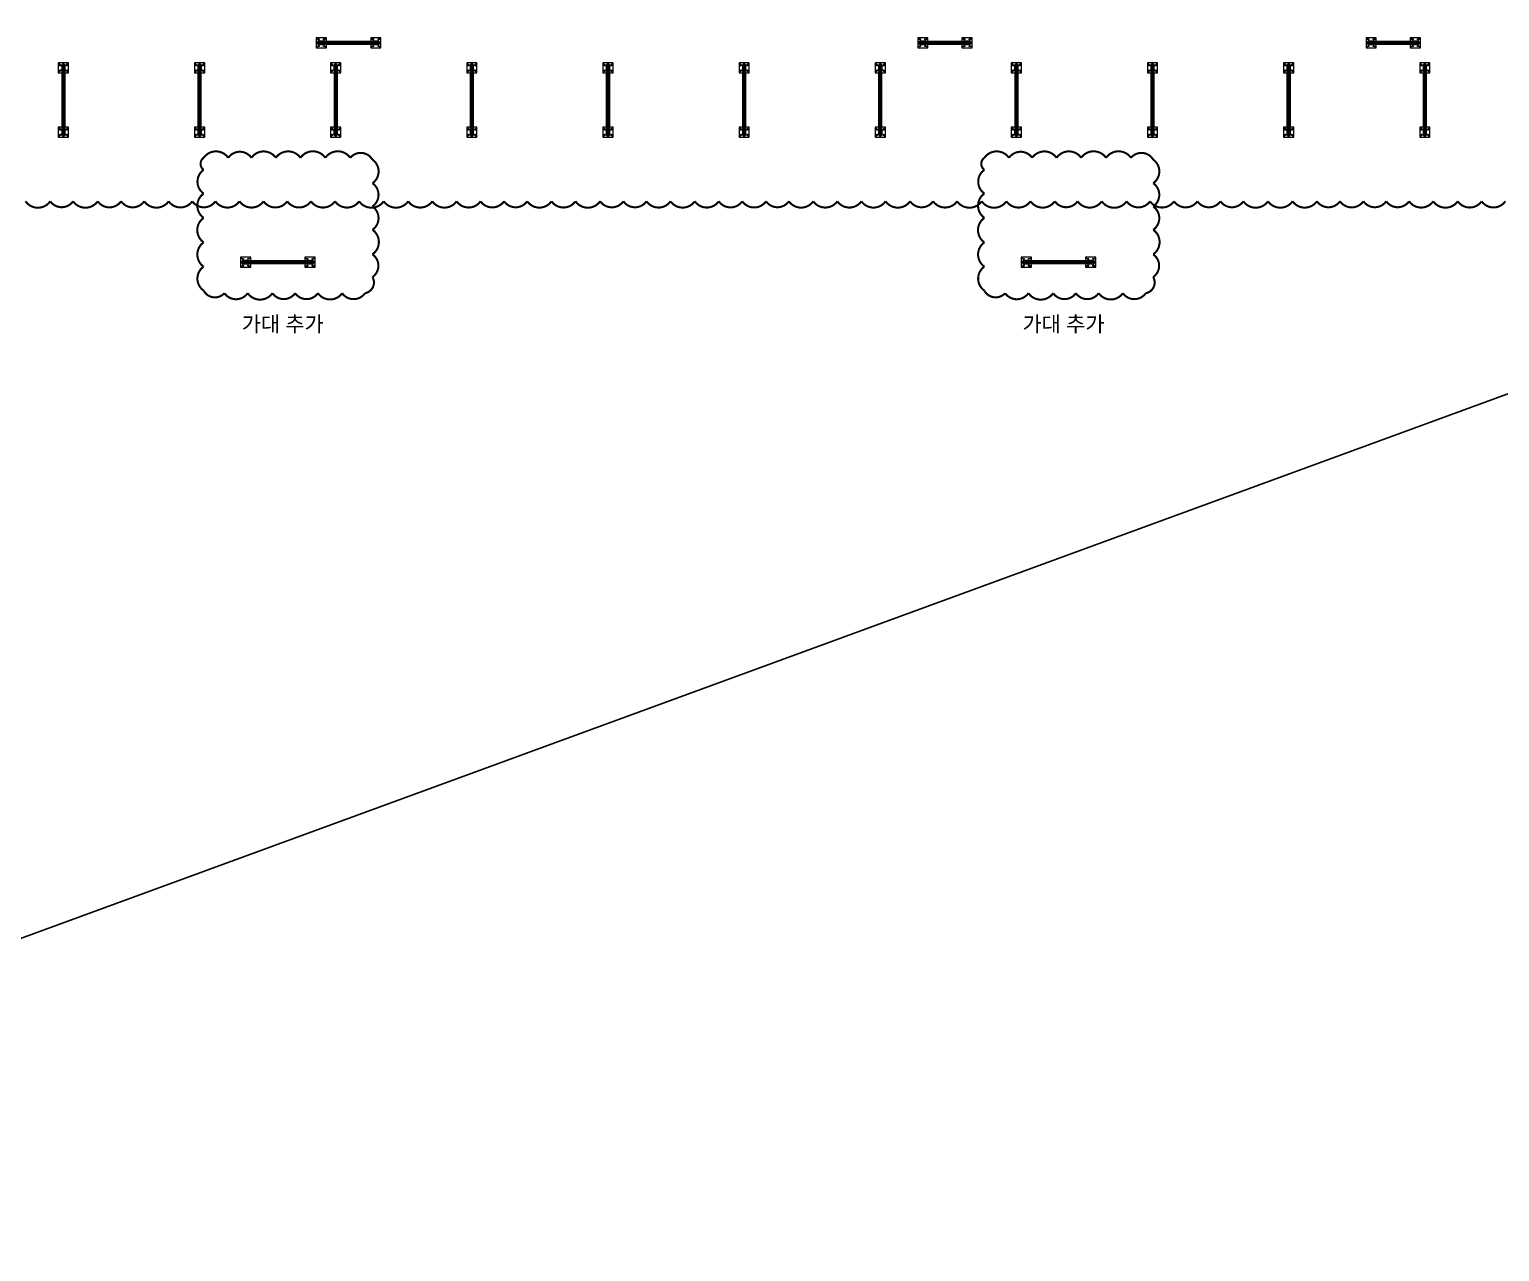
# Model space of a CAD drawing. Header units: millimetres. Extents: x 61566 to 504600, y -69328 to 118800.
# Drawn here: x 387400 to 408999, y 28133 to 46097 of the extents above; entities that cross this region are included whole.
import ezdxf
from ezdxf.enums import TextEntityAlignment as Align

# ---------------------------------------------------------------- set-up
doc = ezdxf.new("R2010")
doc.units = ezdxf.units.MM
doc.header["$LTSCALE"] = 200
doc.linetypes.add('CENTER2', pattern=[1.125, 0.75, -0.125, 0.125, -0.125])
doc.linetypes.add('phl_thick', pattern=[0])
doc.layers.get('DEFPOINTS').update_dxf_attribs({"color": 137})
doc.layers.add('@@P3_P4 환상망 SUPPORT', color=4, linetype='Continuous')
doc.styles.add('SUNJIN', font='malgun.ttf')

# ---------------------------------------------------------------- blocks, each defined once
blk = doc.blocks.new('A$Cd080613a')
at = {"layer": '@@P3_P4 환상망 SUPPORT', "color": 2, "linetype": 'phl_thick'}
for p, q in [((-20, 4.434), (-18.540497, 4.434)), ((-20, 1.034), (-20, 4.434)), ((-20, 1.034), (-18.540497, 1.034)), ((-18.540497, 4.434), (-11.18034, 4.434)), ((-18.540497, 1.034), (-18.540497, 4.434)), ((-18.540497, 1.034), (-11.18034, 1.034)), ((-13.5, 0), (-13.5, 1.034)), ((-13.5, 0), (-8, 0)), ((-11.18034, 4.434), (-10.999621, 4.526016)), ((-11.18034, 1.034), (-11.18034, 4.434)), ((-11.18034, 1.034), (-8.008727, 1.034)), ((-10.999621, 4.526016), (-10.817799, 4.607405)), ((-10.817799, 4.607405), (-10.635521, 4.678167)), ((-10.635521, 4.678167), (-10.453605, 4.738253)), ((-10.5, -10.466), (-10.5, 0)), ((-10.453605, 4.738253), (-10.273729, 4.787376)), ((-10.309559, 6.434007), (10.309559, 6.434007)), ((-10.273729, 4.787376), (-10.096742, 4.825514)), ((-10.096742, 4.825514), (-9.923378, 4.852767)), ((-9.923378, 4.852767), (-9.754732, 4.869109)), ((-9.754732, 4.869109), (-9.592018, 4.874416)), ((-9.43597, 4.869011), (-9.592018, 4.874416)), ((-9.45, 12.285517), (-8.5, 12.834)), ((-9.45, 12.285517), (-9.425949, 12.285517)), ((-9.45, 6.434), (-9.45, 12.285517)), ((-9.286802, 4.852541), (-9.43597, 4.869011)), ((-9.425949, 12.285517), (-9.225178, 12.382765)), ((-9.425949, 6.434), (-9.425949, 12.285517)), ((-9.14507, 4.825103), (-9.286802, 4.852541)), ((-9.225178, 12.382765), (-9.028632, 12.46982)), ((-9.011345, 4.786714), (-9.14507, 4.825103)), ((-9.028632, 12.46982), (-8.835734, 12.547031)), ((-8.886751, 4.737605), (-9.011345, 4.786714)), ((-8.771402, 4.677806), (-8.886751, 4.737605)), ((-8.835734, 12.547031), (-8.645934, 12.614685)), ((-8.66519, 4.60729), (-8.771402, 4.677806)), ((-8.568009, 4.52603), (-8.66519, 4.60729)), ((-8.645934, 12.614685), (-8.458704, 12.673015)), ((-8.479752, 4.434), (-8.568009, 4.52603)), ((-8.5, 12.834), (8.5, 12.834)), ((-8.383024, 4.342905), (-8.479752, 4.434)), ((-8.479752, 4.434), (8.479752, 4.434)), ((-8.458704, 12.673015), (-8.273532, 12.722205)), ((-8.298335, 4.244727), (-8.383024, 4.342905)), ((-8.225616, 4.140826), (-8.298335, 4.244727)), ((-8.273532, 12.722205), (-8.089918, 12.762387)), ((-8.164452, 4.032743), (-8.225616, 4.140826)), ((-8.114311, 3.921798), (-8.164452, 4.032743)), ((-8.073442, 3.805669), (-8.114311, 3.921798)), ((-8.089918, 12.762387), (-7.907369, 12.793645)), ((-8.041426, 3.683749), (-8.073442, 3.805669)), ((-8.018427, 3.556566), (-8.041426, 3.683749)), ((-8.004602, 3.42465), (-8.018427, 3.556566)), ((-8.006255, 0.977988), (-8.008727, 1.034)), ((-8.004136, 0.924002), (-8.006255, 0.977988)), ((-8.000031, 3.288557), (-8.004602, 3.42465)), ((-8.002394, 0.872075), (-8.004136, 0.924002)), ((-8.001102, 0.822352), (-8.002394, 0.872075)), ((-8.000288, 0.774408), (-8.001102, 0.822352)), ((-8, 0.727727), (-8.000288, 0.774408)), ((-8, -0.157176), (-8, 3.288561)), ((-7.997347, 2.169936), (-8, 2.238707)), ((-7.989459, 2.102767), (-7.997347, 2.169936)), ((-7.976272, 2.037446), (-7.989459, 2.102767)), ((-7.957771, 1.974207), (-7.976272, 2.037446)), ((-7.934047, 1.913249), (-7.957771, 1.974207)), ((-7.905217, 1.854768), (-7.934047, 1.913249)), ((-7.907369, 12.793645), (-7.725397, 12.816016)), ((-7.871396, 1.798956), (-7.905217, 1.854768)), ((-7.832213, 1.745381), (-7.871396, 1.798956)), ((-7.78686, 1.693336), (-7.832213, 1.745381)), ((-7.735268, 1.643293), (-7.78686, 1.693336)), ((-7.677382, 1.595741), (-7.735268, 1.643293)), ((-7.725397, 12.816016), (-7.543511, 12.829488)), ((-7.613221, 1.551128), (-7.677382, 1.595741)), ((-7.54299, 1.509804), (-7.613221, 1.551128)), ((-7.543511, 12.829488), (-7.361216, 12.834)), ((-7.466933, 1.472099), (-7.54299, 1.509804)), ((-7.385253, 1.438355), (-7.466933, 1.472099)), ((-7.298238, 1.408783), (-7.385253, 1.438355)), ((-7.17892, 12.829488), (-7.361216, 12.834)), ((-7.206336, 1.383563), (-7.298238, 1.408783)), ((-7.110023, 1.362871), (-7.206336, 1.383563)), ((-6.997035, 12.816016), (-7.17892, 12.829488)), ((-7.009788, 1.34687), (-7.110023, 1.362871)), ((-6.90625, 1.335597), (-7.009788, 1.34687)), ((-6.815063, 12.793645), (-6.997035, 12.816016)), ((-6.800099, 1.329011), (-6.90625, 1.335597)), ((-6.632514, 12.762387), (-6.815063, 12.793645)), ((-6.691977, 1.327135), (-6.800099, 1.329011)), ((-6.691977, 1.327135), (-6.581325, 1.329907)), ((-6.4489, 12.722205), (-6.632514, 12.762387)), ((-6.581325, 1.329907), (-6.467915, 1.337363)), ((-6.467915, 1.337363), (-6.352408, 1.349526)), ((-6.263728, 12.673015), (-6.4489, 12.722205)), ((-6.352408, 1.349526), (-6.235472, 1.366419)), ((-6.076497, 12.614685), (-6.263728, 12.673015)), ((-6.235472, 1.366419), (-6.117777, 1.387979)), ((-6.117777, 1.387979), (-6, 1.414014)), ((-5.886698, 12.547031), (-6.076497, 12.614685)), ((-6, 1.414014), (-5.30323, 1.57262)), ((-6, -1.216), (-6, 1.414014)), ((-5.6938, 12.46982), (-5.886698, 12.547031)), ((-5.497254, 12.382765), (-5.6938, 12.46982)), ((-5.296482, 12.285517), (-5.497254, 12.382765)), ((-5.30323, 1.57262), (-4.617331, 1.711087)), ((-5.296482, 12.285517), (-4.129467, 12.285517)), ((-5.296482, 6.434), (-5.296482, 12.285517)), ((-4.617331, 1.711087), (-3.940787, 1.829986)), ((-4.129467, 12.285517), (-3.727924, 12.382765)), ((-4.129467, 6.434), (-4.129467, 12.285517)), ((-3.940787, 1.829986), (-3.272149, 1.929801)), ((-3.727924, 12.382765), (-3.334832, 12.46982)), ((-3.334832, 12.46982), (-2.949037, 12.547031)), ((-3.272149, 1.929801), (-2.610019, 2.010935)), ((-2.949037, 12.547031), (-2.569437, 12.614685)), ((-2.610019, 2.010935), (-1.953047, 2.07371)), ((-2.569437, 12.614685), (-2.194977, 12.673015)), ((-2.194977, 12.673015), (-1.824632, 12.722205)), ((-1.953047, 2.07371), (-1.299912, 2.118373)), ((-1.824632, 12.722205), (-1.457404, 12.762387)), ((-1.457404, 12.762387), (-1.092307, 12.793645)), ((-1.299912, 2.118373), (-0.649322, 2.145102)), ((-1.092307, 12.793645), (-0.728363, 12.816016)), ((-0.728363, 12.816016), (-0.364591, 12.829488)), ((-0.649322, 2.145102), (0, 2.154)), ((-0.364591, 12.829488), (0, 12.834)), ((0.364591, 12.829488), (0, 12.834)), ((0.649322, 2.145102), (0, 2.154)), ((0.728363, 12.816016), (0.364591, 12.829488)), ((1.299912, 2.118373), (0.649322, 2.145102)), ((1.092307, 12.793645), (0.728363, 12.816016)), ((1.457404, 12.762387), (1.092307, 12.793645)), ((1.953047, 2.07371), (1.299912, 2.118373)), ((1.824632, 12.722205), (1.457404, 12.762387)), ((2.194977, 12.673015), (1.824632, 12.722205)), ((2.610019, 2.010935), (1.953047, 2.07371)), ((2.569437, 12.614685), (2.194977, 12.673015)), ((2.949037, 12.547031), (2.569437, 12.614685)), ((3.272149, 1.929801), (2.610019, 2.010935)), ((3.334832, 12.46982), (2.949037, 12.547031)), ((3.940787, 1.829986), (3.272149, 1.929801)), ((3.727924, 12.382765), (3.334832, 12.46982)), ((4.129467, 12.285517), (3.727924, 12.382765)), ((4.617331, 1.711087), (3.940787, 1.829986)), ((4.129467, 12.285517), (5.296482, 12.285517)), ((4.129467, 6.434), (4.129467, 12.285517)), ((5.30323, 1.57262), (4.617331, 1.711087)), ((5.296482, 12.285517), (5.517089, 12.391922)), ((5.296482, 6.434), (5.296482, 12.285517)), ((6, 1.414014), (5.30323, 1.57262)), ((5.517089, 12.391922), (5.732653, 12.48604)), ((5.732653, 12.48604), (5.943938, 12.568319)), ((5.943938, 12.568319), (6.151669, 12.639125)), ((6.117777, 1.387979), (6, 1.414014)), ((6, -1.216), (6, 1.414014)), ((6.235472, 1.366419), (6.117777, 1.387979)), ((6.151669, 12.639125), (6.356539, 12.698744)), ((6.352408, 1.349526), (6.235472, 1.366419)), ((6.467915, 1.337363), (6.352408, 1.349526)), ((6.356539, 12.698744), (6.559224, 12.747389)), ((6.581325, 1.329907), (6.467915, 1.337363)), ((6.559224, 12.747389), (6.760381, 12.785202)), ((6.691977, 1.327135), (6.581325, 1.329907)), ((6.691977, 1.327135), (6.800099, 1.329011)), ((6.760381, 12.785202), (6.960663, 12.812253)), ((6.800099, 1.329011), (6.90625, 1.335597)), ((6.90625, 1.335597), (7.009788, 1.34687)), ((6.960663, 12.812253), (7.160721, 12.828542)), ((7.009788, 1.34687), (7.110023, 1.362871)), ((7.110023, 1.362871), (7.206336, 1.383563)), ((7.160721, 12.828542), (7.361216, 12.834)), ((7.206336, 1.383563), (7.298238, 1.408783)), ((7.298238, 1.408783), (7.385253, 1.438355)), ((7.583949, 12.827266), (7.361216, 12.834)), ((7.385253, 1.438355), (7.466933, 1.472099)), ((7.466933, 1.472099), (7.54299, 1.509804)), ((7.54299, 1.509804), (7.613221, 1.551128)), ((7.806234, 12.80717), (7.583949, 12.827266)), ((7.613221, 1.551128), (7.677382, 1.595741)), ((7.677382, 1.595741), (7.735268, 1.643293)), ((7.735268, 1.643293), (7.78686, 1.693336)), ((7.78686, 1.693336), (7.832213, 1.745381)), ((8.028974, 12.773795), (7.806234, 12.80717)), ((7.832213, 1.745381), (7.871395, 1.798957)), ((7.871395, 1.798957), (7.905217, 1.854768)), ((7.905217, 1.854768), (7.934047, 1.913249)), ((7.934047, 1.913249), (7.957771, 1.974207)), ((7.957771, 1.974207), (7.976272, 2.037446)), ((7.976272, 2.037446), (7.989459, 2.102767)), ((7.989459, 2.102767), (7.997347, 2.169936)), ((7.997347, 2.169936), (8, 2.238707)), ((8, 3.288561), (8.004602, 3.42465)), ((8, -0.157176), (8, 3.288561)), ((8, 0.727727), (8.000288, 0.774408)), ((8, 0), (13.5, 0)), ((8.000288, 0.774408), (8.001102, 0.822352)), ((8.001102, 0.822352), (8.002394, 0.872075)), ((8.002394, 0.872075), (8.004128, 0.923982)), ((8.004128, 0.923982), (8.006255, 0.977988)), ((8.004602, 3.42465), (8.018427, 3.556566)), ((8.006255, 0.977988), (8.008727, 1.034)), ((8.008727, 1.034), (20, 1.034)), ((8.018427, 3.556566), (8.041426, 3.683749)), ((8.253062, 12.727113), (8.028974, 12.773795)), ((8.041426, 3.683749), (8.073442, 3.805669)), ((8.073442, 3.805669), (8.114311, 3.921798)), ((8.114311, 3.921798), (8.164452, 4.032743)), ((8.164452, 4.032743), (8.225616, 4.140826)), ((8.225616, 4.140826), (8.298335, 4.244727)), ((8.479397, 12.666988), (8.253062, 12.727113)), ((8.298335, 4.244727), (8.383024, 4.342905)), ((8.383024, 4.342905), (8.4798, 4.433966)), ((8.70889, 12.593179), (8.479397, 12.666988)), ((8.479752, 4.434), (8.567993, 4.526015)), ((9.45, 12.285517), (8.5, 12.834)), ((8.567993, 4.526015), (8.665364, 4.607404)), ((8.665364, 4.607404), (8.772082, 4.678167)), ((8.942483, 12.505333), (8.70889, 12.593179)), ((8.772082, 4.678167), (8.888251, 4.738253)), ((8.888251, 4.738253), (9.013275, 4.787375)), ((9.181157, 12.402978), (8.942483, 12.505333)), ((9.013275, 4.787375), (9.146859, 4.825513)), ((9.146859, 4.825513), (9.288848, 4.852767)), ((9.425949, 12.285517), (9.181157, 12.402978)), ((9.288848, 4.852767), (9.438622, 4.869109)), ((9.425949, 12.285517), (9.45, 12.285517)), ((9.425949, 6.434), (9.425949, 12.285517)), ((9.438622, 4.869109), (9.595039, 4.874416)), ((9.45, 6.434), (9.45, 12.285517)), ((9.757758, 4.869011), (9.595039, 4.874416)), ((9.925931, 4.852541), (9.757758, 4.869011)), ((10.099052, 4.825103), (9.925931, 4.852541)), ((10.276366, 4.786714), (10.099052, 4.825103)), ((10.45592, 4.737606), (10.276366, 4.786714)), ((10.63676, 4.677807), (10.45592, 4.737606)), ((10.5, -10.466), (10.5, 0)), ((10.81822, 4.607291), (10.63676, 4.677807)), ((10.999636, 4.526031), (10.81822, 4.607291)), ((11.18034, 4.434), (10.999636, 4.526031)), ((11.18034, 4.434), (18.540497, 4.434)), ((11.18034, 1.034), (11.18034, 4.434)), ((13.5, 0), (13.5, 1.034)), ((18.540497, 4.434), (20, 4.434)), ((18.540497, 1.034), (18.540497, 4.434)), ((20, 1.034), (20, 4.434)), ((-17.5, -10.466), (-6.800735, -10.466)), ((-17.5, -18.466001), (-17.5, -10.466)), ((-17.5, -18.466001), (17.5, -18.466001)), ((-6.800735, -16.249999), (-6.800735, -10.466)), ((-6.800735, -16.249999), (6.800735, -16.249999)), ((-6, -1.216), (6, -1.216)), ((-5, -20.63), (-5, -18.466001)), ((-4.064, -21.565999), (-5, -20.63)), ((-5, -20.63), (5, -20.63)), ((-4.064, -21.565999), (4.064, -21.565999)), ((4.064, -21.565999), (5, -20.63)), ((5, -20.63), (5, -18.466001)), ((6.800735, -10.466), (17.5, -10.466)), ((6.800735, -16.249999), (6.800735, -10.466)), ((14.5, -18.466001), (14.5, -10.466)), ((17.5, -18.466001), (17.5, -10.466))]:
    blk.add_line(p, q, dxfattribs=at)
for centre, start, end in [((-10.309559, -0.066037), 90.0000006357, 136.1868593859), ((10.309559, -0.066037), 43.8131406141, 89.9999993643)]:
    blk.add_arc(centre, 6.500044, start, end, dxfattribs=at)
for centre, start_param, end_param in [((-6, -0.157176), 3.1415926536, 4.7123889763), ((6, -0.157176), 4.7123889844, 6.2831853072)]:
    blk.add_ellipse(centre, major_axis=(2, 0), ratio=0.529412, start_param=start_param, end_param=end_param, dxfattribs=at)
blk = doc.blocks.new('A$Cbd301f87')
at = {"layer": '@@P3_P4 환상망 SUPPORT', "color": 5, "linetype": 'Continuous', "lineweight": 0, "extrusion": (2.22045e-16, 1, -2.22045e-16)}
for p, q in [((-75, 129), (75, 129)), ((-75, -21), (-75, 129)), ((-56.5, 97.5), (-56.5, 90.5)), ((-56.5, 17.5), (-56.5, 10.5)), ((-43.5, 90.5), (-43.5, 97.5)), ((-43.5, 10.5), (-43.5, 17.5)), ((-25, 55), (-25, 92)), ((-21, 55), (-25, 55)), ((-25, 16), (-25, 53)), ((-25, 53), (-21, 53)), ((-21, 92), (-21, 55)), ((-21, 53), (-21, 16)), ((-17, 100), (17, 100)), ((17, 96), (-17, 96)), ((-17, 12), (17, 12)), ((17, 8), (-17, 8)), ((21, 55), (21, 92)), ((25, 55), (21, 55)), ((21, 16), (21, 53)), ((21, 53), (25, 53)), ((25, 92), (25, 55)), ((25, 53), (25, 16)), ((43.5, 97.5), (43.5, 90.5)), ((43.5, 17.5), (43.5, 10.5)), ((56.5, 90.5), (56.5, 97.5)), ((56.5, 10.5), (56.5, 17.5)), ((75, 129), (75, -21)), ((75, -21), (-75, -21))]:
    blk.add_line(p, q, dxfattribs=at)
at = {"layer": '@@P3_P4 환상망 SUPPORT', "color": 10, "linetype": 'CENTER2', "lineweight": 0, "extrusion": (2.22045e-16, 1, -2.22045e-16)}
for p, q in [((-75, 129), (75, -21)), ((75, 129), (-75, -21))]:
    blk.add_line(p, q, dxfattribs=at)
at = {"layer": '@@P3_P4 환상망 SUPPORT', "color": 5, "linetype": 'Continuous', "lineweight": 0, "extrusion": (-4.93038e-32, -2.22045e-16, -1)}
blk.add_circle((15, 18), 4, dxfattribs=at)
at = {"layer": '@@P3_P4 환상망 SUPPORT', "color": 5, "linetype": 'Continuous', "lineweight": 0}
blk.add_circle((15, 90), 4, dxfattribs=at)
for centre, radius, start, end in [((-50, 97.5), 6.5, 0, 180), ((-50, 90.5), 6.5, 180, 0), ((-50, 17.5), 6.5, 0, 180), ((-50, 10.5), 6.5, 180, 0), ((-17, 92), 4, 90, 180), ((-17, 16), 4, 180, 270), ((17, 92), 4, 0, 90), ((17, 16), 4, 270, 0), ((50, 97.5), 6.5, 0, 180), ((50, 90.5), 6.5, 180, 0), ((50, 17.5), 6.5, 0, 180), ((50, 10.5), 6.5, 180, 0)]:
    blk.add_arc(centre, radius, start, end, dxfattribs=at)
at = {"layer": '@@P3_P4 환상망 SUPPORT', "color": 5, "linetype": 'Continuous', "lineweight": 0, "extrusion": (-4.93038e-32, -2.22045e-16, -1)}
for centre, start, end in [((17, 92), 0, 90), ((17, 16), 270, 0), ((-17, 92), 90, 180), ((-17, 16), 180, 270)]:
    blk.add_arc(centre, 8, start, end, dxfattribs=at)
at = {"layer": '@@P3_P4 환상망 SUPPORT', "color": 2, "linetype": 'Continuous', "xscale": -1}
blk.add_blockref('A$Cd080613a', (0, 100), dxfattribs=at)
at = {"layer": '@@P3_P4 환상망 SUPPORT', "color": 2, "linetype": 'Continuous', "rotation": 180}
blk.add_blockref('A$Cd080613a', (0, 8), dxfattribs=at)
blk = doc.blocks.new('A$C5ad7675c')
at = {"layer": '@@P3_P4 환상망 SUPPORT', "linetype": 'phl_thick'}
for p, q in [((-20.5, 31.329156), (-20.5, 36.1)), ((-20.5, 4.099998), (-20.5, 29.670844)), ((-18, 4.099998), (-18, 36.1)), ((-16.4, 2.5), (16.4, 2.5)), ((-15.6, 41), (-15.1, 41)), ((-15.6, 38.5), (-15.1, 38.5)), ((-13.5, 33.5), (-13.5, 36.9)), ((-13.5, 33.5), (-11, 33.5)), ((-11, 33.5), (-11, 36.9)), ((11, 33.5), (11, 36.9)), ((11, 33.5), (13.5, 33.5)), ((13.5, 33.5), (13.5, 36.9)), ((15.1, 41), (15.6, 41)), ((15.1, 38.5), (15.6, 38.5)), ((18, 4.099998), (18, 36.1)), ((20.5, 31.329156), (20.5, 36.1)), ((20.5, 4.099998), (20.5, 29.670844)), ((-20.5, -29.670845), (-20.5, -4.099998)), ((-20.5, -36.099998), (-20.5, -31.329155)), ((-18, -36.099998), (-18, -4.099998)), ((-16.4, -2.5), (16.4, -2.5)), ((-15.6, -38.5), (-15.1, -38.5)), ((-15.6, -41), (-15.1, -41)), ((-13.5, -33.5), (-11, -33.5)), ((-13.5, -36.900002), (-13.5, -33.5)), ((-11, -36.900002), (-11, -33.5)), ((11, -33.5), (13.5, -33.5)), ((11, -36.900002), (11, -33.5)), ((13.5, -36.900002), (13.5, -33.5)), ((15.1, -38.5), (15.6, -38.5)), ((15.1, -41), (15.6, -41)), ((18, -36.099998), (18, -4.099998)), ((20.5, -29.670845), (20.5, -4.099998)), ((20.5, -36.099998), (20.5, -31.329155))]:
    blk.add_line(p, q, dxfattribs=at)
for centre, radius, start, end in [((-19.25, 31.329156), 1.250001, 180, 213.5573073642), ((-15.6, 36.1), 4.9, 89.9999999125, 180), ((-19.25, 29.670844), 1.25, 146.4426896568, 180), ((-16.4, 4.1), 4.1, 180, 270.0000051939), ((-16.4, -4.1), 4.1, 89.9999948061, 180), ((-20.5, 30.5), 0.25, 326.4426865497, 33.5573134503), ((-15.6, 36.1), 2.4, 90.0000095032, 180), ((-16.4, 4.1), 1.6, 180, 270.0000136712), ((-15.1, 36.9), 4.1, 0, 89.9999998633), ((-15.1, 36.9), 1.6, 0, 90.0000136712), ((15.1, 36.9), 4.1, 90.0000001372, 180), ((15.1, 36.9), 1.6, 89.9999863288, 180), ((15.6, 36.1), 4.9, 0, 90.0000000871), ((15.6, 36.1), 2.4, 0, 89.9999904968), ((16.4, 4.1), 1.6, 269.9999863288, 0), ((16.4, 4.1), 4.1, 269.9999948061, 0), ((16.4, -4.1), 4.1, 0, 90.0000051939), ((20.5, 30.5), 0.25, 146.4426865497, 213.5573134503), ((19.25, 31.329156), 1.25, 326.4426896568, 0), ((19.25, 29.670844), 1.250001, 0, 33.5573073642), ((-19.25, -29.670844), 1.250001, 180.0000580064, 213.5573802197), ((-19.25, -31.329156), 1.25, 146.4426168014, 180), ((-15.6, -36.1), 4.9, 180, 269.9999956273), ((-20.5, -30.5), 0.25, 326.443050827, 33.556949173), ((-16.4, -4.1), 1.6, 89.9999863288, 180), ((-15.6, -36.1), 2.4, 180, 269.9999904968), ((-15.1, -36.9), 1.6, 269.9999863288, 0), ((-15.1, -36.9), 4.1, 269.9999948061, 0), ((15.1, -36.9), 4.1, 180, 270.0000051939), ((15.1, -36.9), 1.6, 180, 270.0000136712), ((15.6, -36.1), 2.4, 270.0000095032, 0), ((15.6, -36.1), 4.9, 270.0000043727, 0), ((16.4, -4.1), 1.6, 0, 90.0000136712), ((20.5, -30.5), 0.25, 146.443050827, 213.556949173), ((19.25, -29.670844), 1.25, 326.4426168014, 0), ((19.25, -31.329156), 1.250001, 0.0000580064, 33.5573802197)]:
    blk.add_arc(centre, radius, start, end, dxfattribs=at)
blk = doc.blocks.new('*U3917')
at = {"layer": '@@P3_P4 환상망 SUPPORT', "linetype": 'phl_thick'}
for p, q in [((-20, 0), (-20, 862)), ((-16, 0), (-16, 862)), ((-15, 0), (-15, 862)), ((-11, 0), (-11, 862)), ((-7, 817), (-7, 833)), ((-7, 767), (-7, 783)), ((-7, 717), (-7, 733)), ((-7, 667), (-7, 683)), ((7, 817), (7, 833)), ((7, 767), (7, 783)), ((7, 717), (7, 733)), ((7, 667), (7, 683)), ((11, 0), (11, 862)), ((15, 0), (15, 862)), ((16, 0), (16, 862)), ((20, 0), (20, 862)), ((-7, 617), (-7, 633)), ((-7, 567), (-7, 583)), ((-7, 517), (-7, 533)), ((-7, 467), (-7, 483)), ((-7, 417), (-7, 433)), ((7, 617), (7, 633)), ((7, 567), (7, 583)), ((7, 517), (7, 533)), ((7, 467), (7, 483)), ((7, 417), (7, 433)), ((-7, 367), (-7, 383)), ((-7, 317), (-7, 333)), ((-7, 267), (-7, 283)), ((-7, 217), (-7, 233)), ((7, 367), (7, 383)), ((7, 317), (7, 333)), ((7, 267), (7, 283)), ((7, 217), (7, 233)), ((-7, 167), (-7, 183)), ((-7, 117), (-7, 133)), ((-7, 67), (-7, 83)), ((-7, 17), (-7, 33)), ((7, 167), (7, 183)), ((7, 117), (7, 133)), ((7, 67), (7, 83)), ((7, 17), (7, 33))]:
    blk.add_line(p, q, dxfattribs=at)
at = {"layer": '@@P3_P4 환상망 SUPPORT', "linetype": 'Continuous'}
for p, q in [((-20, 862), (20, 862)), ((-20, 0), (20, 0))]:
    blk.add_line(p, q, dxfattribs=at)
at = {"layer": '@@P3_P4 환상망 SUPPORT', "linetype": 'phl_thick'}
for centre, start, end in [((0, 833), 0.0003, 180.0003), ((0, 817), 180.0003, 0.0003), ((0, 783), 0.0003, 180.0003), ((0, 767), 180.0003, 0.0003), ((0, 733), 0.0003, 180.0003), ((0, 717), 180.0003, 0.0003), ((0, 683), 0.0003, 180.0003), ((0, 667), 180.0003, 0.0003), ((0, 633), 0.0003, 180.0003), ((0, 617), 180.0003, 0.0003), ((0, 583), 0.0003, 180.0003), ((0, 567), 180.0003, 0.0003), ((0, 533), 0.0003, 180.0003), ((0, 517), 180.0003, 0.0003), ((0, 483), 0.0003, 180.0003), ((0, 467), 180.0003, 0.0003), ((0, 433), 0.0003, 180.0003), ((0, 417), 180.0003, 0.0003), ((0, 383), 0.0003, 180.0003), ((0, 367), 180.0003, 0.0003), ((0, 333), 0.0003, 180.0003), ((0, 317), 180.0003, 0.0003), ((0, 283), 0.0003, 180.0003), ((0, 267), 180.0003, 0.0003), ((0, 233), 0.0003, 180.0003), ((0, 217), 180.0003, 0.0003), ((0, 183), 0.0003, 180.0003), ((0, 167), 180.0003, 0.0003), ((0, 133), 0.0003, 180.0003), ((0, 117), 180.0003, 0.0003), ((0, 83), 0.0003, 180.0003), ((0, 67), 180.0003, 0.0003), ((0, 33), 0.0003, 180.0003), ((0, 17), 180.0003, 0.0003)]:
    blk.add_arc(centre, 7, start, end, dxfattribs=at)
blk = doc.blocks.new('*U3920')
at = {"layer": '@@P3_P4 환상망 SUPPORT', "linetype": 'phl_thick'}
for p, q in [((-20.5, 0), (-20.5, 716)), ((-15.6, 0), (-15.6, 716)), ((-15.1, 0), (-15.1, 716)), ((-11, 0), (-11, 716)), ((-7, 667), (-7, 683)), ((7, 667), (7, 683)), ((11, 0), (11, 716)), ((15.1, 0), (15.1, 716)), ((15.6, 0), (15.6, 716)), ((20.5, 0), (20.5, 716)), ((-7, 617), (-7, 633)), ((-7, 567), (-7, 583)), ((-7, 517), (-7, 533)), ((-7, 467), (-7, 483)), ((-7, 417), (-7, 433)), ((7, 617), (7, 633)), ((7, 567), (7, 583)), ((7, 517), (7, 533)), ((7, 467), (7, 483)), ((7, 417), (7, 433)), ((-7, 367), (-7, 383)), ((-7, 317), (-7, 333)), ((-7, 267), (-7, 283)), ((-7, 217), (-7, 233)), ((7, 367), (7, 383)), ((7, 317), (7, 333)), ((7, 267), (7, 283)), ((7, 217), (7, 233)), ((-7, 167), (-7, 183)), ((-7, 117), (-7, 133)), ((-7, 67), (-7, 83)), ((-7, 17), (-7, 33)), ((7, 167), (7, 183)), ((7, 117), (7, 133)), ((7, 67), (7, 83)), ((7, 17), (7, 33))]:
    blk.add_line(p, q, dxfattribs=at)
at = {"layer": '@@P3_P4 환상망 SUPPORT', "linetype": 'Continuous'}
for p, q in [((-20.5, 716), (20.5, 716)), ((-20.5, 0), (20.5, 0))]:
    blk.add_line(p, q, dxfattribs=at)
at = {"layer": '@@P3_P4 환상망 SUPPORT', "linetype": 'phl_thick'}
for centre, start, end in [((0, 683.000037), 0.0003062585, 180.0003062585), ((0, 666.999963), 180.0003062585, 0.0003062585), ((0, 633.000037), 0.0003062585, 180.0003062585), ((0, 616.999963), 180.0003062585, 0.0003062585), ((0, 583.000037), 0.0003062585, 180.0003062585), ((0, 566.999963), 180.0003062585, 0.0003062585), ((0, 533.000037), 0.0003062585, 180.0003062585), ((0, 516.999963), 180.0003062585, 0.0003062585), ((0, 483.000037), 0.0003062585, 180.0003062585), ((0, 466.999963), 180.0003062585, 0.0003062585), ((0, 433.000037), 0.0003062585, 180.0003062585), ((0, 416.999963), 180.0003062585, 0.0003062585), ((0, 383.000037), 0.0003062585, 180.0003062585), ((0, 366.999963), 180.0003062585, 0.0003062585), ((0, 333.000037), 0.0003062585, 180.0003062585), ((0, 316.999963), 180.0003062585, 0.0003062585), ((0, 283.000037), 0.0003062585, 180.0003062585), ((0, 266.999963), 180.0003062585, 0.0003062585), ((0, 233.000037), 0.0003062585, 180.0003062585), ((0, 216.999963), 180.0003062585, 0.0003062585), ((0, 183.000037), 0.0003062585, 180.0003062585), ((0, 166.999963), 180.0003062585, 0.0003062585), ((0, 133.000037), 0.0003062585, 180.0003062585), ((0, 116.999963), 180.0003062585, 0.0003062585), ((0, 83.000037), 0.0003062585, 180.0003062585), ((0, 66.999963), 180.0003062585, 0.0003062585), ((0, 33.000037), 0.0003062585, 180.0003062585), ((0, 16.999963), 180.0003062585, 0.0003062585)]:
    blk.add_arc(centre, 7, start, end, dxfattribs=at)
blk = doc.blocks.new('*U3936')
at = {"layer": '@@P3_P4 환상망 SUPPORT', "linetype": 'phl_thick'}
for p, q in [((-20.5, 0), (-20.5, 566)), ((-15.6, 0), (-15.6, 566)), ((-15.1, 0), (-15.1, 566)), ((-11, 0), (-11, 566)), ((-7, 517), (-7, 533)), ((-7, 467), (-7, 483)), ((-7, 417), (-7, 433)), ((7, 517), (7, 533)), ((7, 467), (7, 483)), ((7, 417), (7, 433)), ((11, 0), (11, 566)), ((15.1, 0), (15.1, 566)), ((15.6, 0), (15.6, 566)), ((20.5, 0), (20.5, 566)), ((-7, 367), (-7, 383)), ((-7, 317), (-7, 333)), ((-7, 267), (-7, 283)), ((-7, 217), (-7, 233)), ((7, 367), (7, 383)), ((7, 317), (7, 333)), ((7, 267), (7, 283)), ((7, 217), (7, 233)), ((-7, 167), (-7, 183)), ((-7, 117), (-7, 133)), ((-7, 67), (-7, 83)), ((-7, 17), (-7, 33)), ((7, 167), (7, 183)), ((7, 117), (7, 133)), ((7, 67), (7, 83)), ((7, 17), (7, 33))]:
    blk.add_line(p, q, dxfattribs=at)
at = {"layer": '@@P3_P4 환상망 SUPPORT', "linetype": 'Continuous'}
for p, q in [((-20.5, 566), (20.5, 566)), ((-20.5, 0), (20.5, 0))]:
    blk.add_line(p, q, dxfattribs=at)
at = {"layer": '@@P3_P4 환상망 SUPPORT', "linetype": 'phl_thick'}
for centre, start, end in [((0, 533.000037), 0.0003062585, 180.0003062585), ((0, 516.999963), 180.0003062585, 0.0003062585), ((0, 483.000037), 0.0003062585, 180.0003062585), ((0, 466.999963), 180.0003062585, 0.0003062585), ((0, 433.000037), 0.0003062585, 180.0003062585), ((0, 416.999963), 180.0003062585, 0.0003062585), ((0, 383.000037), 0.0003062585, 180.0003062585), ((0, 366.999963), 180.0003062585, 0.0003062585), ((0, 333.000037), 0.0003062585, 180.0003062585), ((0, 316.999963), 180.0003062585, 0.0003062585), ((0, 283.000037), 0.0003062585, 180.0003062585), ((0, 266.999963), 180.0003062585, 0.0003062585), ((0, 233.000037), 0.0003062585, 180.0003062585), ((0, 216.999963), 180.0003062585, 0.0003062585), ((0, 183.000037), 0.0003062585, 180.0003062585), ((0, 166.999963), 180.0003062585, 0.0003062585), ((0, 133.000037), 0.0003062585, 180.0003062585), ((0, 116.999963), 180.0003062585, 0.0003062585), ((0, 83.000037), 0.0003062585, 180.0003062585), ((0, 66.999963), 180.0003062585, 0.0003062585), ((0, 33.000037), 0.0003062585, 180.0003062585), ((0, 16.999963), 180.0003062585, 0.0003062585)]:
    blk.add_arc(centre, 7, start, end, dxfattribs=at)

msp = doc.modelspace()

# ---------------------------------------------------------------- linework, layer by layer
at = {"layer": 'DEFPOINTS', "color": 1}
msp.add_line((423727.7, 46097.2), (257557.6, -14812.2), dxfattribs=at)
at = {"layer": 'DEFPOINTS', "color": 6, "const_width": 30}
for points in [[(390321.6, 44210, -0.5206), (390661.8, 44210, -0.5206), (391020.7, 44210, -0.5206), (391381.6, 44210, -0.5206), (391747.6, 44210, -0.5206), (392113.7, 44210, -0.5206), (392440, 44182.9, -0.5206), (392440, 43836.7, -0.5206), (392440, 43494.6, -0.5206), (392440, 43151.6, -0.5206), (392440, 42790.7, -0.5206), (392440, 42456.6, -0.5206), (392331, 42220, -0.5206), (391994.6, 42220, -0.5206), (391639.1, 42220, -0.5206), (391303.9, 42220, -0.5206), (390970.3, 42220, -0.5206), (390606.8, 42220, -0.5206), (390264.5, 42220, -0.5206), (389960, 42257.8, -0.5206), (389960, 42610.4, -0.5206), (389960, 42966.4, -0.5206), (389960, 43327.2, -0.5206), (389960, 43684.3, -0.5206), (389960, 44033.5, -0.5206), (389960, 44210, -0.5206)], [(401791.6, 44210, -0.5206), (402131.8, 44210, -0.5206), (402490.7, 44210, -0.5206), (402851.6, 44210, -0.5206), (403217.6, 44210, -0.5206), (403583.7, 44210, -0.5206), (403910, 44182.9, -0.5206), (403910, 43836.7, -0.5206), (403910, 43494.6, -0.5206), (403910, 43151.6, -0.5206), (403910, 42790.7, -0.5206), (403910, 42456.6, -0.5206), (403801, 42220, -0.5206), (403464.6, 42220, -0.5206), (403109.1, 42220, -0.5206), (402773.9, 42220, -0.5206), (402440.3, 42220, -0.5206), (402076.8, 42220, -0.5206), (401734.5, 42220, -0.5206), (401430, 42257.8, -0.5206), (401430, 42610.4, -0.5206), (401430, 42966.4, -0.5206), (401430, 43327.2, -0.5206), (401430, 43684.3, -0.5206), (401430, 44033.5, -0.5206), (401430, 44210, -0.5206)]]:
    msp.add_lwpolyline(points, format="xyb", close=True, dxfattribs=at)
at = {"layer": 'DEFPOINTS', "color": 1, "const_width": 30}
msp.add_lwpolyline([(387342.5, 43570.6, 0.5206), (387706.4, 43570.6, 0.5206), (388041.3, 43570.6, 0.5206), (388403.9, 43570.6, 0.5206), (388746.8, 43570.6, 0.5206), (389087.5, 43570.6, 0.5206), (389446.1, 43570.6, 0.5206), (389792.9, 43570.6, 0.5206), (390132.8, 43570.6, 0.5206), (390486.7, 43570.6, 0.5206), (390839.9, 43570.6, 0.5206), (391188, 43570.6, 0.5206), (391536.6, 43570.6, 0.5206), (391889.5, 43570.6, 0.5206), (392243.7, 43570.6, 0.5206), (392605, 43570.6, 0.5206), (392965.5, 43570.6, 0.5206), (393319.3, 43570.6, 0.5206), (393676.3, 43570.6, 0.5206), (394028.1, 43570.6, 0.5206), (394373.7, 43570.6, 0.5206), (394713.1, 43570.6, 0.5206), (395070.6, 43570.6, 0.5206), (395422.2, 43570.6, 0.5206), (395785.1, 43570.6, 0.5206), (396126.4, 43570.6, 0.5206), (396466, 43570.6, 0.5206), (396819.1, 43570.6, 0.5206), (397175.3, 43570.6, 0.5206), (397527.8, 43570.6, 0.5206), (397872.7, 43570.6, 0.5206), (398222.2, 43570.6, 0.5206), (398558.2, 43570.6, 0.5206), (398915.8, 43570.6, 0.5206), (399269.2, 43570.6, 0.5206), (399622.8, 43570.6, 0.5206), (399978.8, 43570.6, 0.5206), (400338.5, 43570.6, 0.5206), (400676.7, 43570.6, 0.5206), (401028.9, 43570.6, 0.5206), (401390.7, 43570.6, 0.5206), (401753.9, 43570.6, 0.5206), (402107.4, 43570.6, 0.5206), (402464.5, 43570.6, 0.5206), (402799.3, 43570.6, 0.5206), (403154.5, 43570.6, 0.5206), (403519.8, 43570.6, 0.5206), (403863.5, 43570.6, 0.5206), (404215.5, 43570.6, 0.5206), (404558.8, 43570.6, 0.5206), (404897.9, 43570.6, 0.5206), (405234.8, 43570.6, 0.5206), (405596.6, 43570.6, 0.5206), (405957.8, 43570.6, 0.5206), (406315.5, 43570.6, 0.5206), (406653.9, 43570.6, 0.5206), (406998, 43570.6, 0.5206), (407333.9, 43570.6, 0.5206), (407669.7, 43570.6, 0.5206), (408024.1, 43570.6, 0.5206), (408384.3, 43570.6, 0.5206), (408735.5, 43570.6, 0.5206), (409083.5, 43570.6, 0.5206)], format="xyb", dxfattribs=at)

# ---------------------------------------------------------------- block references
at = {"layer": '@@P3_P4 환상망 SUPPORT', "linetype": 'Continuous', "xscale": -1}
for name, p, rotation in [('A$Cbd301f87', (391743.5, 45900), 89.99999999999979), ('A$C5ad7675c', (391689.5, 45900), 89.99999999999979), ('A$Cbd301f87', (392543.5, 45900), 89.99999999999974), ('A$C5ad7675c', (392489.5, 45900), 89.99999999999974), ('A$Cbd301f87', (400579, 45900), 89.99999999999979), ('A$C5ad7675c', (400525, 45900), 89.99999999999979), ('A$Cbd301f87', (401229, 45900), 89.99999999999973), ('A$C5ad7675c', (401175, 45900), 89.99999999999973), ('A$Cbd301f87', (407165.6, 45900), 89.99999999999977), ('A$C5ad7675c', (407111.6, 45900), 89.99999999999977), ('A$Cbd301f87', (407815.6, 45900), 89.99999999999972), ('A$C5ad7675c', (407761.6, 45900), 89.99999999999972), ('A$Cbd301f87', (387900, 45586), 179.9999999999999), ('A$Cbd301f87', (389900, 45586), 179.9999999999999), ('A$Cbd301f87', (391900, 45586), 179.9999999999999), ('A$Cbd301f87', (393900, 45586), 179.9999999999999), ('A$Cbd301f87', (395900, 45586), 179.9999999999999), ('A$Cbd301f87', (397900, 45586), 179.9999999999999), ('A$Cbd301f87', (399900, 45586), 179.9999999999999), ('A$Cbd301f87', (401900, 45586), 179.9999999999999), ('A$Cbd301f87', (403900, 45586), 179.9999999999999), ('A$Cbd301f87', (405900, 45586), 179.9999999999999), ('A$Cbd301f87', (407900, 45586), 179.9999999999999), ('A$C5ad7675c', (387900, 45532), 179.9999999999999), ('A$C5ad7675c', (389900, 45532), 179.9999999999999), ('A$C5ad7675c', (391900, 45532), 179.9999999999999), ('A$C5ad7675c', (393900, 45532), 179.9999999999999), ('A$C5ad7675c', (395900, 45532), 179.9999999999999), ('A$C5ad7675c', (397900, 45532), 179.9999999999999), ('A$C5ad7675c', (399900, 45532), 179.9999999999999), ('A$C5ad7675c', (401900, 45532), 179.9999999999999), ('A$C5ad7675c', (403900, 45532), 179.9999999999999), ('A$C5ad7675c', (405900, 45532), 179.9999999999999), ('A$C5ad7675c', (407900, 45532), 179.9999999999999), ('A$Cbd301f87', (387900, 44640.3), 179.9999999999999), ('A$C5ad7675c', (387900, 44586.3), 179.9999999999999), ('A$Cbd301f87', (389900, 44640.3), 179.9999999999999), ('A$C5ad7675c', (389900, 44586.3), 179.9999999999999), ('A$Cbd301f87', (391900, 44640.3), 179.9999999999999), ('A$C5ad7675c', (391900, 44586.3), 179.9999999999999), ('A$Cbd301f87', (393900, 44640.3), 179.9999999999999), ('A$C5ad7675c', (393900, 44586.3), 179.9999999999999), ('A$Cbd301f87', (395900, 44640.3), 179.9999999999999), ('A$C5ad7675c', (395900, 44586.3), 179.9999999999999), ('A$Cbd301f87', (397900, 44640.3), 179.9999999999999), ('A$C5ad7675c', (397900, 44586.3), 179.9999999999999), ('A$Cbd301f87', (399900, 44640.3), 179.9999999999999), ('A$C5ad7675c', (399900, 44586.3), 179.9999999999999), ('A$Cbd301f87', (401900, 44640.3), 179.9999999999999), ('A$C5ad7675c', (401900, 44586.3), 179.9999999999999), ('A$Cbd301f87', (403900, 44640.3), 179.9999999999999), ('A$C5ad7675c', (403900, 44586.3), 179.9999999999999), ('A$Cbd301f87', (405900, 44640.3), 179.9999999999999), ('A$C5ad7675c', (405900, 44586.3), 179.9999999999999), ('A$Cbd301f87', (407900, 44640.3), 179.9999999999999), ('A$C5ad7675c', (407900, 44586.3), 179.9999999999999), ('A$Cbd301f87', (390631.2, 42675), 89.9999999999998), ('A$C5ad7675c', (390577.2, 42675), 89.9999999999998), ('A$Cbd301f87', (391576.8, 42675), 89.99999999999979), ('A$C5ad7675c', (391522.8, 42675), 89.99999999999979), ('A$Cbd301f87', (402101.2, 42675), 89.99999999999982), ('A$C5ad7675c', (402047.2, 42675), 89.99999999999982), ('A$Cbd301f87', (403046.8, 42675), 89.9999999999998), ('A$C5ad7675c', (402992.8, 42675), 89.9999999999998)]:
    msp.add_blockref(name, p, dxfattribs=dict(at, rotation=rotation))
at = {"layer": '@@P3_P4 환상망 SUPPORT', "linetype": 'Continuous', "rotation": 270}
for name, p in [('*U3920', (391731.5, 45900)), ('*U3936', (400567, 45900)), ('*U3936', (407153.6, 45900)), ('*U3917', (390619.2, 42675)), ('*U3917', (402089.2, 42675))]:
    msp.add_blockref(name, p, dxfattribs=at)
at = {"layer": '@@P3_P4 환상망 SUPPORT', "linetype": 'Continuous'}
for p in [(387900, 44628.3), (389900, 44628.3), (391900, 44628.3), (393900, 44628.3), (395900, 44628.3), (397900, 44628.3), (399900, 44628.3), (401900, 44628.3), (403900, 44628.3), (405900, 44628.3), (407900, 44628.3)]:
    msp.add_blockref('*U3917', p, dxfattribs=at)

# ---------------------------------------------------------------- texts
at = {"layer": 'DEFPOINTS', "color": 6, "style": 'SUNJIN'}
for p in [(390519.6, 41766.5), (401989.6, 41766.5)]:
    msp.add_text('가대 추가', height=225, dxfattribs=at).set_placement(p, align=Align.MIDDLE_LEFT)

doc.saveas('drawing.dxf')
